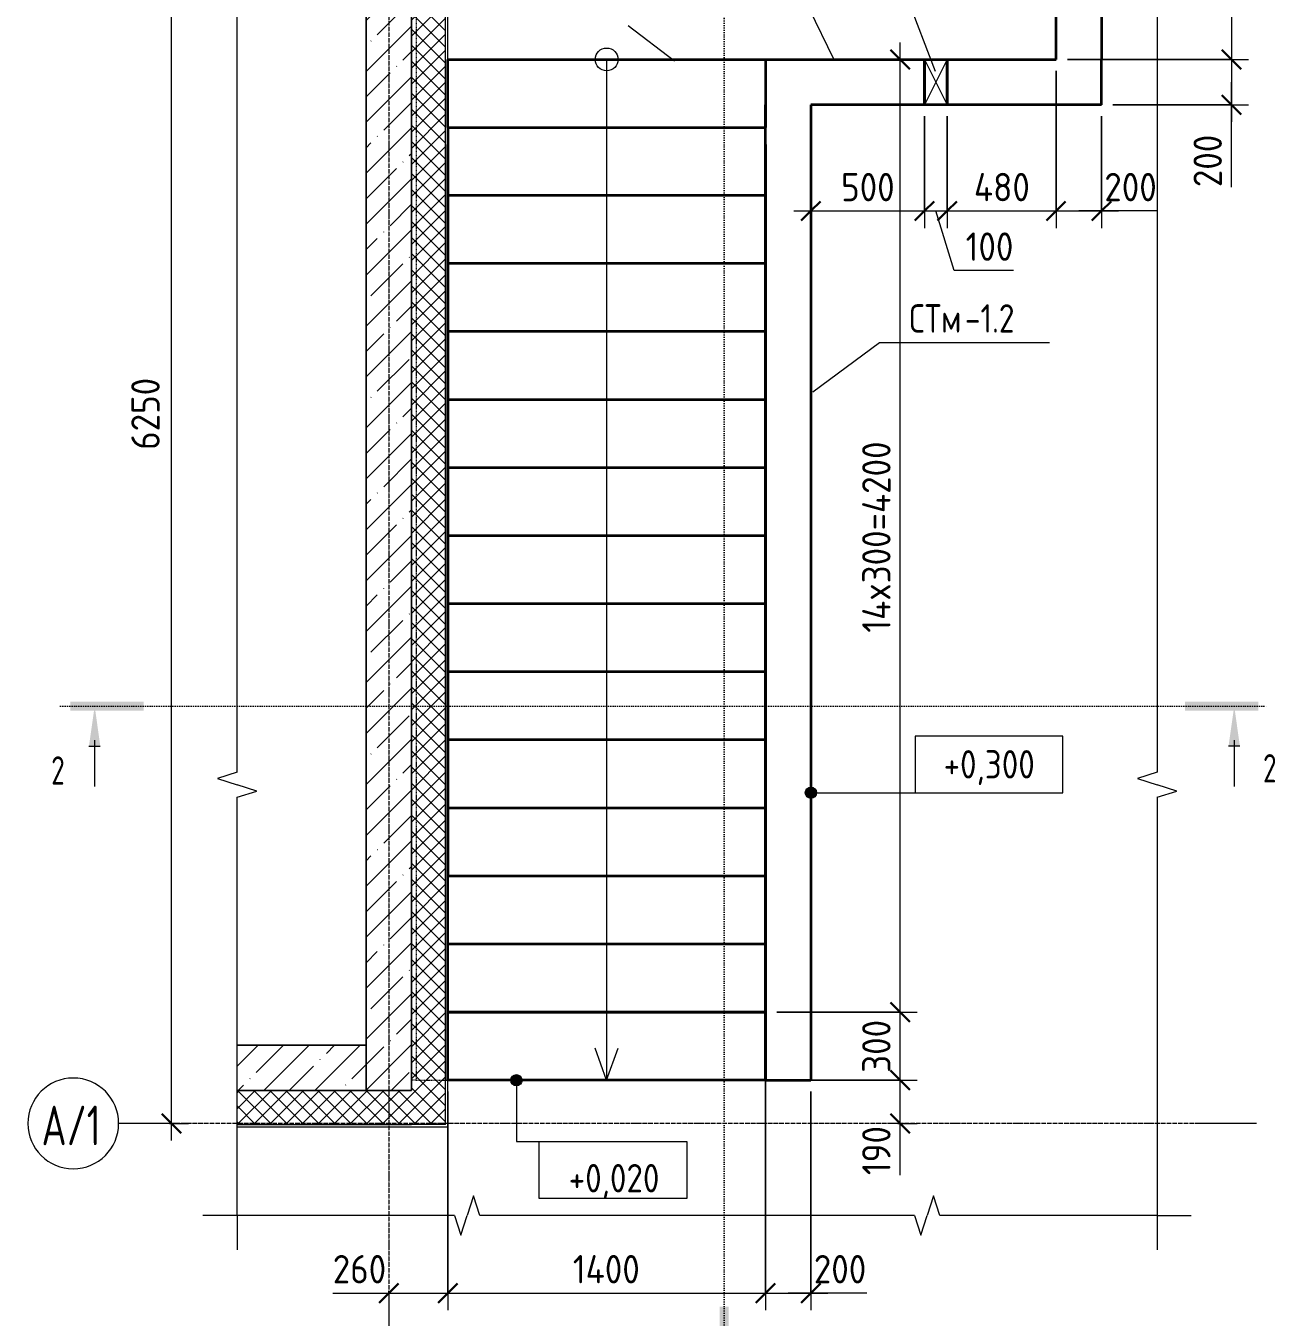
# Model space of a CAD drawing. Header units: millimetres. Extents: x 17301 to 64744, y -5326 to 7712.
# Drawn here: x 52567 to 58072, y -854 to 4838 of the extents above; entities that cross this region are included whole.
import ezdxf

# ---------------------------------------------------------------- set-up
doc = ezdxf.new("R2010")
doc.units = ezdxf.units.MM
for name, pattern in [('01 Штриховая _4 мм_', [6, 3.5, -2.5]), ('02 Штрихпунктирная _20 мм_', [25, 20, -2.5, 0, -2.5]), ('04 Пунктир 10мм', [10, 0, -10])]:
    doc.linetypes.add(name, pattern=pattern)
for name, color, linetype, lineweight in [('AA_Dim', 7, 'Continuous', 9), ('AA_Dim-50', 7, 'Continuous', 9), ('AA_Oformlenie', 7, 'Continuous', 9), ('AA_Razrez', 7, 'Continuous', 9), ('AA_Vinoska', 7, 'Continuous', 9), ('AA_Visotnaya otmetka', 7, 'Continuous', 9), ('AF_Element', 7, 'Continuous', 20), ('AF_Element_Опалубка', 253, 'Continuous', 20), ('AF_Okno', 7, 'Continuous', 20), ('AF_Perekritie', 7, 'Continuous', 60), ('AF_Perekritie_Опалубка', 253, 'Continuous', 20), ('AF_Perekritie_Опалубка_Существующая', 253, 'Continuous', 20), ('AF_Stena', 7, 'Continuous', 60), ('AF_Stena_Опалубка', 253, 'Continuous', 20), ('AF_Stena_Опалубка_Существующая', 253, 'Continuous', 20), ('KR_Fundament', 7, 'Continuous', 20), ('Оси', 7, 'Continuous', 9)]:
    doc.layers.add(name, color=color, linetype=linetype, lineweight=lineweight)
doc.styles.add('GOST Common', font='GOST_Common.ttf', dxfattribs={"width": 0.85, "height": 125})
doc.styles.add('ISOCPEUR', font='isocpeur.TTF', dxfattribs={"width": 0.7, "height": 175})
doc.styles.add('ISOCPEUR_1', font='isocpeur.TTF', dxfattribs={"width": 0.85, "height": 125})
doc.styles.add('ISOCPEUR_2', font='isocpeur.TTF', dxfattribs={"width": 0.9, "height": 125})
doc.styles.add('ISOCPEUR_3', font='isocpeur.TTF', dxfattribs={"width": 0.7, "height": 125})
doc.dimstyles.new('00_Точн_3_знака__прозр_', dxfattribs={"dimscale": 304.8, "dimtxt": 125.344371, "dimasz": 0.278871, "dimexe": 0.246063, "dimexo": 0.164042, "dimgap": 0.016404, "dimtad": 1, "dimdec": 3, "dimrnd": 0.001, "dimdsep": 46, "dimtxsty": 'ISOCPEUR_2', "dimblk1": 'OBLIQUE', "dimblk2": 'OBLIQUE', "dimsah": 1, "dimcen": 0.09, "dimdle": 0.246063, "dimazin": 0, "dimtfac": 1, "dimtdec": 4, "dimtix": 1, "dimtmove": 0, "dimatfit": 3, "dimfxl": 1, "dimtvp": 1, "dimtolj": 1, "dimtzin": 0, "dimlwd": 18, "dimlwe": 18, "dimarcsym": 2})
doc.dimstyles.new('00_Точн_3_знака__прозр__1', dxfattribs={"dimscale": 304.8, "dimtxt": 125.344371, "dimasz": 0.278871, "dimexe": 0.246063, "dimexo": 0.164042, "dimgap": 0.016404, "dimtad": 1, "dimdec": 3, "dimrnd": 0.001, "dimdsep": 46, "dimtxsty": 'ISOCPEUR_2', "dimblk1": 'OBLIQUE', "dimblk2": 'OBLIQUE', "dimsah": 1, "dimcen": 0.09, "dimdle": 0.246063, "dimazin": 0, "dimtfac": 1, "dimtdec": 4, "dimtix": 1, "dimtmove": 1, "dimatfit": 3, "dimfxl": 1, "dimtvp": 1, "dimtolj": 1, "dimtzin": 0, "dimlwd": 18, "dimlwe": 18, "dimarcsym": 2})
doc.dimstyles.new('01_Точн_3_знака__непрозр__1', dxfattribs={"dimscale": 304.8, "dimtxt": 125.344371, "dimasz": 0.278871, "dimexe": 0.246063, "dimexo": 0.164042, "dimgap": 0.049213, "dimtad": 1, "dimdec": 3, "dimrnd": 0.001, "dimdsep": 46, "dimtxsty": 'ISOCPEUR_2', "dimblk1": 'OBLIQUE', "dimblk2": 'OBLIQUE', "dimsah": 1, "dimcen": 0.09, "dimdle": 0.246063, "dimazin": 0, "dimtfac": 1, "dimtdec": 4, "dimtix": 1, "dimtmove": 0, "dimatfit": 3, "dimfxl": 1, "dimtvp": 1, "dimtfill": 1, "dimtolj": 1, "dimtzin": 0, "dimlwd": 18, "dimlwe": 18, "dimarcsym": 2})
pattern_1 = [(45, (34836.26, 0), (-112.2532, 112.2532), []), (45, (34948.52, 0), (-112.2532, 112.2532), [198.437, -39.687, 1.676, -38.011])]
pattern_2 = [(45, (34836.263, 0), (-35.35534, 35.35534), []), (135, (34836.263, 0), (-35.35534, -35.35534), [])]

# ---------------------------------------------------------------- blocks, each defined once
blk = doc.blocks.new('Лестница - Лестница-3665978-КР_СТм1_-3_300_-1этаж')
at = {"layer": 'AF_Perekritie', "lineweight": 35}
for p, q in [((19590.1, 4390), (19590.1, 4690)), ((19590.1, 4690), (20990.1, 4690)), ((20990.1, 4690), (20990.1, 4390)), ((19590.1, 4390), (19590.1, 1090)), ((19590.1, 4390), (20990.1, 4390)), ((20990.1, 1090), (20990.1, 4390)), ((20990.1, 4090), (19590.1, 4090)), ((20990.1, 3790), (19590.1, 3790)), ((20990.1, 3490), (19590.1, 3490)), ((20990.1, 3190), (19590.1, 3190)), ((20990.1, 2890), (19590.1, 2890)), ((20990.1, 2590), (19590.1, 2590)), ((20990.1, 2290), (19590.1, 2290)), ((20990.1, 1990), (19590.1, 1990)), ((20990.1, 1690), (19590.1, 1690)), ((20990.1, 1390), (19590.1, 1390)), ((19590.1, 790), (19590.1, 1090)), ((20990.1, 1090), (19590.1, 1090)), ((20990.1, 1090), (20990.1, 790)), ((19590.1, 490), (19590.1, 790)), ((20990.1, 790), (19590.1, 790)), ((20990.1, 790), (20990.1, 490)), ((19590.1, 190), (19590.1, 490)), ((20990.1, 490), (19590.1, 490)), ((20990.1, 490), (20990.1, 190)), ((20990.1, 190), (19590.1, 190))]:
    blk.add_line(p, q, dxfattribs=at)
blk = doc.blocks.new('Засыпка - Засыпка-3702812-КР_СТм1_-3_300_-1этаж')
at = {"layer": 'AF_Element', "lineweight": 35}
for p, q in [((19590.1, 490), (19590.1, 4314.4)), ((20990.1, 4314.4), (20990.1, 490)), ((20990.1, 490), (19590.1, 490))]:
    blk.add_line(p, q, dxfattribs=at)
blk = doc.blocks.new('231_Отверстие прямоугольное _Окно_Стена_ - Тип 1-3766578-КР_СТм1_-3_300_-1этаж')
at = {"layer": 'AA_Oformlenie', "lineweight": 35}
for p, q in [((75, -100), (75, 100)), ((75, 100), (175, 100)), ((175, 100), (175, -100)), ((175, -100), (75, -100))]:
    blk.add_line(p, q, dxfattribs=at)
at = {"layer": 'AA_Oformlenie'}
for p, q in [((75, 100), (75, -100)), ((175, 100), (75, 100)), ((175, 100), (75, -100)), ((75, 100), (175, -100)), ((175, 100), (175, -100)), ((75, -100), (175, -100))]:
    blk.add_line(p, q, dxfattribs=at)
blk = doc.blocks.new('011_Прямоугольник обрыва _ЭлУзла_ - 011_Прямоугольник обрыва _ЭлУзла_-3707362-КР_СТм1_-3_300_-1этаж')
at = {"layer": 'AA_Oformlenie'}
for p, q in [((0, -1842.8), (0, 0)), ((0, 0), (958.5, 0)), ((1069.8, 0), (2985.4, 0)), ((3096.7, 0), (4053.8, 0)), ((4053.8, 0), (4053.8, -1842.8)), ((0, -5641.2), (0, -1954.2)), ((4053.8, -1954.2), (4053.8, -5641.2)), ((0, -7596.6), (0, -5752.5)), ((4053.8, -5752.5), (4053.8, -7596.6)), ((958.5, -7596.6), (0, -7596.6)), ((2985.4, -7596.6), (1069.8, -7596.6)), ((4053.8, -7596.6), (3096.7, -7596.6))]:
    blk.add_line(p, q, dxfattribs=at)
blk = doc.blocks.new('012_Стрелка _ЭлУзла_Линия_ - 012_Стрелка _ЭлУзла_Линия_-3759642-КР_СТм1_-3_300_-1этаж')
at = {"layer": 'AA_Oformlenie'}
blk.add_line((0, 0), (4500, 0), dxfattribs=at)
blk = doc.blocks.new('Ось сетки - d_4мм-2765513-КР_СТм1_-3_300_-1этаж')
at = {"layer": 'Оси'}
for start, end in [(360, 180), (360, 180), (180, 360), (180, 360)]:
    blk.add_arc((0, 0), 4, start, end, dxfattribs=at)
blk = doc.blocks.new('Разрез - Номер узла_ сзади-394133-КР_СТм1_-3_300_-1этаж')
at = {"layer": 'AA_Razrez'}
for points in [[(7.33, 0.4), (7.33, -0.39), (0.87, -0.39), (0.87, 0.4)], [(3.5, -3.53), (2.5, -3.53), (3, 0)]]:
    blk.add_hatch(color=256, dxfattribs=at).paths.add_polyline_path(points)
for p, q in [((3, -3), (3, -7.1)), ((2.5, -3.53), (3.5, -3.53))]:
    blk.add_line(p, q, dxfattribs=at)
blk = doc.blocks.new('Разрез - Номер узла_ спереди-394134-КР_СТм1_-3_300_-1этаж')
at = {"layer": 'AA_Razrez'}
for points in [[(7.33, 0.4), (7.33, -0.39), (0.87, -0.39), (0.87, 0.4)], [(3.5, -3.53), (2.5, -3.53), (3, 0)]]:
    blk.add_hatch(color=256, dxfattribs=at).paths.add_polyline_path(points)
for p, q in [((3, -3), (3, -7.1)), ((2.5, -3.53), (3.5, -3.53))]:
    blk.add_line(p, q, dxfattribs=at)
blk = doc.blocks.new('DIMBLOCK51-КР_СТм1_-3_300_-1этаж')
at = {"layer": 'AA_Dim-50', "lineweight": 18}
for p, q in [((53209.5, -75), (53209.5, 6325)), ((53199.4, 6250), (53284.5, 6250)), ((53209.5, 6250), (53199.4, 6250)), ((53199.4, 0), (53284.5, 0)), ((53209.5, 0), (53199.4, 0))]:
    blk.add_line(p, q, dxfattribs=at)
at = {"layer": 'AA_Dim-50', "lineweight": 30}
for p, q in [((53209.5, 6250), (53167, 6292.5)), ((53209.5, 6250), (53252, 6207.5)), ((53209.5, 0), (53167, 42.5)), ((53209.5, 0), (53252, -42.5))]:
    blk.add_line(p, q, dxfattribs=at)
at = {"layer": 'AA_Dim-50', "color": 0, "lineweight": 18, "insert": (53031.7, 2968.9), "char_height": 125, "width": 374.614, "attachment_point": 1, "rotation": 90, "line_spacing_factor": 1.135194, "style": 'ISOCPEUR_2', "bg_fill": 3, "box_fill_scale": 1.25, "bg_fill_color": 256, "bg_fill_true_color": 13158600, "bg_fill_transparency": 0}
blk.add_mtext('6250', dxfattribs=at)
blk = doc.blocks.new('_Oblique')
at = {"color": 0, "linetype": 'ByBlock', "lineweight": -2}
blk.add_line((-0.5, -0.5), (0.5, 0.5), dxfattribs=at)
blk = doc.blocks.new('DIMBLOCK52-КР_СТм1_-3_300_-1этаж')
at = {"layer": 'AA_Dim-50', "lineweight": 18}
for p, q in [((54426.3, 140), (54426.3, -823)), ((54426.3, -748), (54426.3, 140)), ((54166.3, -737.9), (54166.3, -823)), ((54166.3, -748), (54166.3, -737.9)), ((53919.3, -748), (54203.5, -748)), ((54091.3, -748), (54426.3, -748)), ((54203.5, -748), (54296.3, -748))]:
    blk.add_line(p, q, dxfattribs=at)
at = {"layer": 'AA_Dim-50', "lineweight": 30}
for p, q in [((54166.3, -748), (54208.8, -705.5)), ((54426.3, -748), (54468.8, -705.5)), ((54166.3, -748), (54123.8, -790.5)), ((54426.3, -748), (54383.8, -790.5))]:
    blk.add_line(p, q, dxfattribs=at)
at = {"layer": 'AA_Dim-50', "color": 0, "lineweight": 18, "insert": (53919.3, -580.2), "char_height": 125, "width": 280.961, "attachment_point": 1, "line_spacing_factor": 1.135194, "style": 'ISOCPEUR_2'}
blk.add_mtext('260', dxfattribs=at)
blk = doc.blocks.new('DIMBLOCK53-КР_СТм1_-3_300_-1этаж')
at = {"layer": 'AA_Dim-50', "lineweight": 18}
for p, q in [((55826.3, 440), (55826.3, -823)), ((55826.3, -748), (55826.3, 440)), ((54426.3, 140), (54426.3, -823)), ((54426.3, -748), (54426.3, 140)), ((54426.3, -748), (55826.3, -748))]:
    blk.add_line(p, q, dxfattribs=at)
at = {"layer": 'AA_Dim-50', "lineweight": 30}
for p, q in [((54426.3, -748), (54468.8, -705.5)), ((55826.3, -748), (55868.8, -705.5)), ((54426.3, -748), (54383.8, -790.5)), ((55826.3, -748), (55783.8, -790.5))]:
    blk.add_line(p, q, dxfattribs=at)
at = {"layer": 'AA_Dim-50', "color": 0, "lineweight": 18, "insert": (54977.3, -580.2), "char_height": 125, "width": 357.586, "attachment_point": 1, "line_spacing_factor": 1.135194, "style": 'ISOCPEUR_2'}
blk.add_mtext('1400', dxfattribs=at)
blk = doc.blocks.new('DIMBLOCK54-КР_СТм1_-3_300_-1этаж')
at = {"layer": 'AA_Dim-50', "lineweight": 18}
for p, q in [((55826.3, 440), (55826.3, -823)), ((55826.3, -748), (55826.3, 440)), ((56026.3, 140), (56026.3, -823)), ((56026.3, -748), (56026.3, 140)), ((55826.3, -748), (56101.3, -748)), ((55989.2, -748), (55926.3, -748)), ((56273.3, -748), (55989.2, -748))]:
    blk.add_line(p, q, dxfattribs=at)
at = {"layer": 'AA_Dim-50', "lineweight": 30}
for p, q in [((55826.3, -748), (55868.8, -705.5)), ((56026.3, -748), (56068.8, -705.5)), ((55826.3, -748), (55783.8, -790.5)), ((56026.3, -748), (55983.8, -790.5))]:
    blk.add_line(p, q, dxfattribs=at)
at = {"layer": 'AA_Dim-50', "color": 0, "lineweight": 18, "insert": (56039.2, -580.2), "char_height": 125, "width": 280.961, "attachment_point": 1, "line_spacing_factor": 1.135194, "style": 'ISOCPEUR_2'}
blk.add_mtext('200', dxfattribs=at)
blk = doc.blocks.new('DIMBLOCK55-КР_СТм1_-3_300_-1этаж')
at = {"layer": 'AA_Dim-50', "lineweight": 30}
for p, q in [((56420.1, 190), (56377.6, 232.5)), ((56420.1, 190), (56462.6, 147.5)), ((56420.1, 0), (56377.6, 42.5)), ((56420.1, 0), (56462.6, -42.5))]:
    blk.add_line(p, q, dxfattribs=at)
at = {"layer": 'AA_Dim-50', "lineweight": 18}
for p, q in [((55876.3, 190), (56495.1, 190)), ((56420.1, 190), (55876.3, 190)), ((56420.1, -75), (56420.1, 190)), ((56420.1, 32.5), (56420.1, 95)), ((56420.1, -228), (56420.1, 32.5)), ((56410, 0), (56495.1, 0)), ((56420.1, 0), (56410, 0))]:
    blk.add_line(p, q, dxfattribs=at)
at = {"layer": 'AA_Dim-50', "color": 0, "lineweight": 18, "insert": (56252.2, -228), "char_height": 125, "width": 252.581, "attachment_point": 1, "rotation": 90, "line_spacing_factor": 1.135194, "style": 'ISOCPEUR_2'}
blk.add_mtext('190', dxfattribs=at)
blk = doc.blocks.new('DIMBLOCK56-КР_СТм1_-3_300_-1этаж')
at = {"layer": 'AA_Dim-50', "lineweight": 30}
for p, q in [((56420.1, 490), (56377.6, 532.5)), ((56420.1, 490), (56462.6, 447.5)), ((56420.1, 190), (56377.6, 232.5)), ((56420.1, 190), (56462.6, 147.5))]:
    blk.add_line(p, q, dxfattribs=at)
at = {"layer": 'AA_Dim-50', "lineweight": 18}
for p, q in [((55876.3, 490), (56495.1, 490)), ((56420.1, 490), (55876.3, 490)), ((56420.1, 190), (56420.1, 490)), ((55876.3, 190), (56495.1, 190)), ((56420.1, 190), (55876.3, 190))]:
    blk.add_line(p, q, dxfattribs=at)
at = {"layer": 'AA_Dim-50', "color": 0, "lineweight": 18, "insert": (56252.2, 222.9), "char_height": 125, "width": 280.961, "attachment_point": 1, "rotation": 90, "line_spacing_factor": 1.135194, "style": 'ISOCPEUR_2'}
blk.add_mtext('300', dxfattribs=at)
blk = doc.blocks.new('DIMBLOCK57-КР_СТм1_-3_300_-1этаж')
at = {"layer": 'AA_Dim-50', "lineweight": 30}
for p, q in [((56420.1, 4690), (56377.6, 4732.5)), ((56420.1, 4690), (56462.6, 4647.5)), ((56420.1, 490), (56377.6, 532.5)), ((56420.1, 490), (56462.6, 447.5))]:
    blk.add_line(p, q, dxfattribs=at)
at = {"layer": 'AA_Dim-50', "lineweight": 18}
for p, q in [((56420.1, 490), (56420.1, 4765)), ((56410, 4690), (56495.1, 4690)), ((56420.1, 4690), (56410, 4690)), ((55876.3, 490), (56495.1, 490)), ((56420.1, 490), (55876.3, 490))]:
    blk.add_line(p, q, dxfattribs=at)
at = {"layer": 'AA_Dim-50', "color": 0, "lineweight": 18, "insert": (56252.2, 2163.1), "char_height": 125, "width": 1024.513, "attachment_point": 1, "rotation": 90, "line_spacing_factor": 1.135194, "style": 'ISOCPEUR_2'}
blk.add_mtext('14x300=4200', dxfattribs=at)
blk = doc.blocks.new('DIMBLOCK59-КР_СТм1_-3_300_-1этаж')
at = {"layer": 'AA_Dim-50', "lineweight": 30}
for p, q in [((57880, 6070), (57837.5, 6112.5)), ((57880, 6070), (57922.5, 6027.5)), ((57880, 4690), (57837.5, 4732.5)), ((57880, 4690), (57922.5, 4647.5))]:
    blk.add_line(p, q, dxfattribs=at)
at = {"layer": 'AA_Dim-50', "lineweight": 18}
for p, q in [((57356.3, 6070), (57955, 6070)), ((57880, 6070), (57356.3, 6070)), ((57880, 6070), (57880, 4690)), ((57156.3, 4690), (57955, 4690)), ((57880, 4690), (57156.3, 4690))]:
    blk.add_line(p, q, dxfattribs=at)
at = {"layer": 'AA_Dim-50', "color": 0, "lineweight": 18, "insert": (57712.2, 5235.7), "char_height": 125, "width": 346.234, "attachment_point": 1, "rotation": 90, "line_spacing_factor": 1.135194, "style": 'ISOCPEUR_2'}
blk.add_mtext('1380', dxfattribs=at)
blk = doc.blocks.new('DIMBLOCK60-КР_СТм1_-3_300_-1этаж')
at = {"layer": 'AA_Dim-50', "lineweight": 30}
for p, q in [((57880, 4690), (57837.5, 4732.5)), ((57880, 4690), (57922.5, 4647.5)), ((57880, 4490), (57837.5, 4532.5)), ((57880, 4490), (57922.5, 4447.5))]:
    blk.add_line(p, q, dxfattribs=at)
at = {"layer": 'AA_Dim-50', "lineweight": 18}
for p, q in [((57156.3, 4690), (57955, 4690)), ((57880, 4690), (57156.3, 4690)), ((57880, 4690), (57880, 4415)), ((57880, 4411.1), (57880, 4590)), ((57356.3, 4490), (57955, 4490)), ((57880, 4490), (57356.3, 4490)), ((57880, 4127), (57880, 4411.1))]:
    blk.add_line(p, q, dxfattribs=at)
at = {"layer": 'AA_Dim-50', "color": 0, "lineweight": 18, "insert": (57712.2, 4127), "char_height": 125, "width": 280.961, "attachment_point": 1, "rotation": 90, "line_spacing_factor": 1.135194, "style": 'ISOCPEUR_2'}
blk.add_mtext('200', dxfattribs=at)
blk = doc.blocks.new('DIMBLOCK61-КР_СТм1_-3_300_-1этаж')
at = {"layer": 'AA_Dim-50', "lineweight": 18}
for p, q in [((56526.3, 4440), (56526.3, 3946.8)), ((56526.3, 4021.8), (56526.3, 4440)), ((55951.3, 4021.8), (56526.3, 4021.8)), ((56026.3, 4031.9), (56026.3, 3946.8)), ((56026.3, 4021.8), (56026.3, 4031.9))]:
    blk.add_line(p, q, dxfattribs=at)
at = {"layer": 'AA_Dim-50', "lineweight": 30}
for p, q in [((56026.3, 4021.8), (56068.8, 4064.3)), ((56526.3, 4021.8), (56568.8, 4064.3)), ((56026.3, 4021.8), (55983.8, 3979.3)), ((56526.3, 4021.8), (56483.8, 3979.3))]:
    blk.add_line(p, q, dxfattribs=at)
at = {"layer": 'AA_Dim-50', "color": 0, "lineweight": 18, "insert": (56159.3, 4189.6), "char_height": 125, "width": 280.961, "attachment_point": 1, "line_spacing_factor": 1.135194, "style": 'ISOCPEUR_2'}
blk.add_mtext('500', dxfattribs=at)
blk = doc.blocks.new('DIMBLOCK62-КР_СТм1_-3_300_-1этаж')
at = {"layer": 'AA_Dim-50', "lineweight": 18}
for p, q in [((56526.3, 4440), (56526.3, 3946.8)), ((56526.3, 4021.8), (56526.3, 4440)), ((56626.3, 4440), (56626.3, 3946.8)), ((56626.3, 4021.8), (56626.3, 4440)), ((56526.3, 4021.8), (56626.3, 4021.8)), ((56658.2, 3759.3), (56576.3, 4021.8)), ((56918.6, 3759.3), (56658.2, 3759.3))]:
    blk.add_line(p, q, dxfattribs=at)
at = {"layer": 'AA_Dim-50', "lineweight": 30}
for p, q in [((56526.3, 4021.8), (56568.8, 4064.3)), ((56626.3, 4021.8), (56668.8, 4064.3)), ((56526.3, 4021.8), (56483.8, 3979.3)), ((56626.3, 4021.8), (56583.8, 3979.3))]:
    blk.add_line(p, q, dxfattribs=at)
at = {"layer": 'AA_Dim-50', "color": 0, "lineweight": 18, "insert": (56708.2, 3927.2), "char_height": 125, "width": 252.581, "attachment_point": 1, "line_spacing_factor": 1.135194, "style": 'ISOCPEUR_2'}
blk.add_mtext('100', dxfattribs=at)
blk = doc.blocks.new('DIMBLOCK63-КР_СТм1_-3_300_-1этаж')
at = {"layer": 'AA_Dim-50', "lineweight": 18}
for p, q in [((57106.3, 4640), (57106.3, 3946.8)), ((57106.3, 4021.8), (57106.3, 4640)), ((56626.3, 4440), (56626.3, 3946.8)), ((56626.3, 4021.8), (56626.3, 4440)), ((56626.3, 4021.8), (57106.3, 4021.8))]:
    blk.add_line(p, q, dxfattribs=at)
at = {"layer": 'AA_Dim-50', "lineweight": 30}
for p, q in [((56626.3, 4021.8), (56668.8, 4064.3)), ((57106.3, 4021.8), (57148.8, 4064.3)), ((56626.3, 4021.8), (56583.8, 3979.3)), ((57106.3, 4021.8), (57063.8, 3979.3))]:
    blk.add_line(p, q, dxfattribs=at)
at = {"layer": 'AA_Dim-50', "color": 0, "lineweight": 18, "insert": (56744.5, 4189.6), "char_height": 125, "width": 292.313, "attachment_point": 1, "line_spacing_factor": 1.135194, "style": 'ISOCPEUR_2'}
blk.add_mtext('480', dxfattribs=at)
blk = doc.blocks.new('DIMBLOCK64-КР_СТм1_-3_300_-1этаж')
at = {"layer": 'AA_Dim-50', "lineweight": 18}
for p, q in [((57106.3, 4640), (57106.3, 3946.8)), ((57106.3, 4021.8), (57106.3, 4640)), ((57306.3, 4440), (57306.3, 3946.8)), ((57306.3, 4021.8), (57306.3, 4440)), ((57106.3, 4021.8), (57381.3, 4021.8)), ((57269.2, 4021.8), (57206.3, 4021.8)), ((57553.3, 4021.8), (57269.2, 4021.8))]:
    blk.add_line(p, q, dxfattribs=at)
at = {"layer": 'AA_Dim-50', "lineweight": 30}
for p, q in [((57106.3, 4021.8), (57148.8, 4064.3)), ((57306.3, 4021.8), (57348.8, 4064.3)), ((57106.3, 4021.8), (57063.8, 3979.3)), ((57306.3, 4021.8), (57263.8, 3979.3))]:
    blk.add_line(p, q, dxfattribs=at)
at = {"layer": 'AA_Dim-50', "color": 0, "lineweight": 18, "insert": (57319.2, 4189.6), "char_height": 125, "width": 280.961, "attachment_point": 1, "line_spacing_factor": 1.135194, "style": 'ISOCPEUR_2'}
blk.add_mtext('200', dxfattribs=at)
blk = doc.blocks.new('010_Текст с выноской - Текст 2 строки-3754870-КР_СТм1_-3_300_-1этаж')
at = {"layer": 'AA_Vinoska'}
blk.add_line((-7.5, 0), (7.5, 0), dxfattribs=at)
blk = doc.blocks.new('Высотные отметки - Рамка вверх-400294-КР_СТм1_-3_300_-1этаж')
at = {"layer": 'AA_Vinoska'}
for p, q in [((-13, 0), (-13, 5)), ((-13, 5), (0, 5)), ((0, 5), (0, 0)), ((0, 0), (-13, 0))]:
    blk.add_line(p, q, dxfattribs=at)

msp = doc.modelspace()

# ---------------------------------------------------------------- hatches: boundary and pattern name
at = {"layer": 'AA_Visotnaya otmetka'}
h = msp.add_hatch(color=256, dxfattribs=at)
edge = h.paths.add_edge_path()
edge.add_arc((56026.3248, 1457.4938), 25, 0, 360)
h = msp.add_hatch(color=256, dxfattribs=at)
edge = h.paths.add_edge_path()
edge.add_arc((54728.4383, 190), 25, 0, 360)
at = {"layer": 'AF_Stena', "lineweight": 9}
h = msp.add_hatch(dxfattribs=at)
h.set_pattern_fill('FP_1', color=256, style=0, pattern_type=2)
h.set_pattern_definition(pattern_1)
h.paths.add_polyline_path([(54066.3248, 145), (54266.3248, 145), (54266.3248, 6450), (54066.3248, 6450), (54066.3248, 345)])
h = msp.add_hatch(dxfattribs=at)
h.set_pattern_fill('FP_14', color=256, style=0, pattern_type=2)
h.set_pattern_definition(pattern_2)
h.paths.add_polyline_path([(54416.3248, -5), (54416.3248, 6100), (54266.3248, 6100), (54266.3248, -5)])
h = msp.add_hatch(dxfattribs=at)
h.set_pattern_fill('FP_1', color=256, style=0, pattern_type=2)
h.set_pattern_definition(pattern_1)
h.paths.add_polyline_path([(54066.3248, 145), (54066.3248, 345), (53497.5726, 345), (53497.5726, 145)])
h = msp.add_hatch(dxfattribs=at)
h.set_pattern_fill('FP_14', color=256, style=0, pattern_type=2)
h.set_pattern_definition(pattern_2)
h.paths.add_polyline_path([(53497.5726, -5), (54266.3248, -5), (54266.3248, 145), (53497.5726, 145), (53497.5726, 66.7582)])

# ---------------------------------------------------------------- linework, layer by layer
at = {"layer": 'AA_Razrez', "linetype": '04 Пунктир 10мм'}
for p, q in [((55644.4795, 7647.1457), (55644.4795, -1173.6906)), ((52720.2527, 1839.3839), (58041.5886, 1839.3839))]:
    msp.add_line(p, q, dxfattribs=at)
at = {"layer": 'AA_Vinoska'}
for p, q in [((56575.5839, 4636.5032), (56298.7702, 5359.0523)), ((56126.7614, 4691.1972), (56019.4795, 4911.8534)), ((55424.7857, 4682.9154), (55220.3535, 4837.9851)), ((56035.3039, 3225.1295), (56327.8488, 3441.6715)), ((53497.5726, 1548.8439), (53410.9225, 1520.6896)), ((57551.3864, 1548.8439), (57464.7363, 1520.6896)), ((53410.9225, 1520.6896), (53497.5726, 1492.5353)), ((53584.1752, 1465.0353), (53497.5726, 1492.5353)), ((57464.7363, 1520.6896), (57551.3864, 1492.5353)), ((57637.989, 1465.0353), (57551.3864, 1492.5353)), ((53497.5726, 1437.5353), (53584.1752, 1465.0353)), ((57551.3864, 1437.5353), (57637.989, 1465.0353)), ((55126.3248, 190), (55075.0218, 330.9539)), ((55126.3248, 190), (55177.6279, 330.9539)), ((54539.1804, -319.9695), (54511.0261, -406.6196)), ((54567.3348, -406.6196), (54539.1804, -319.9695)), ((56566.0873, -319.9695), (56537.933, -406.6196)), ((56594.2417, -406.6196), (56566.0873, -319.9695)), ((53497.5726, -406.6196), (53347.5726, -406.6196)), ((53497.5726, -406.6196), (53497.5726, -556.6196)), ((54456.0261, -406.6196), (54483.5261, -493.2222)), ((54483.5261, -493.2222), (54511.0261, -406.6196)), ((56482.933, -406.6196), (56510.433, -493.2222)), ((56510.433, -493.2222), (56537.933, -406.6196)), ((57551.3864, -406.6196), (57701.3864, -406.6196)), ((57551.3864, -406.6196), (57551.3864, -556.6196))]:
    msp.add_line(p, q, dxfattribs=at)
msp.add_circle((55126.3248, 4690), 50, dxfattribs=at)
at = {"layer": 'AA_Visotnaya otmetka'}
for p, q in [((56026.3248, 1457.4938), (56260.3942, 1457.4938)), ((56260.3942, 1457.4938), (56486.0246, 1457.4938)), ((54728.4383, 190), (54728.4383, -80.4156)), ((54728.4383, -80.4156), (54829.1623, -80.4156))]:
    msp.add_line(p, q, dxfattribs=at)
for centre in [(56026.3248, 1457.4938), (54728.4383, 190)]:
    msp.add_circle(centre, 25, dxfattribs=at)
at = {"layer": 'AF_Perekritie_Опалубка_Существующая'}
for p, q in [((54066.3248, 345), (54066.3248, 6450)), ((54266.3248, 145), (54266.3248, 6250)), ((53497.5726, 345), (54066.3248, 345)), ((53497.5726, 145), (54266.3248, 145))]:
    msp.add_line(p, q, dxfattribs=at)
at = {"layer": 'AF_Stena', "linetype": '01 Штриховая _4 мм_', "lineweight": 20}
for p, q in [((54286.3248, 6230), (54286.3248, 190)), ((54286.3248, 190), (54266.3248, 190))]:
    msp.add_line(p, q, dxfattribs=at)
at = {"layer": 'AF_Stena_Опалубка'}
msp.add_line((54266.3248, 190), (54266.3248, 6250), dxfattribs=at)
at = {"layer": 'AF_Stena_Опалубка', "lineweight": 35}
for p, q in [((57106.3248, 4690), (57106.3248, 6070)), ((57306.3248, 6070), (57306.3248, 4690)), ((55826.3248, 4690), (57106.3248, 4690)), ((55826.3248, 4690), (55826.3248, 4490)), ((56526.3248, 4690), (56526.3248, 4490)), ((56626.3248, 4490), (56626.3248, 4690)), ((57306.3248, 4490), (57306.3248, 4690)), ((55826.3248, 190), (55826.3248, 4490)), ((56026.3248, 4490), (56026.3248, 190)), ((57306.3248, 4490), (56026.3248, 4490)), ((54426.3248, 490), (55826.3248, 490)), ((54426.3248, 190), (54426.3248, 490)), ((55826.3248, 190), (55826.3248, 490)), ((55826.3248, 190), (54426.3248, 190)), ((55826.3248, 190), (56026.3248, 190))]:
    msp.add_line(p, q, dxfattribs=at)
at = {"layer": 'AF_Stena_Опалубка_Существующая'}
for p, q in [((54066.3248, 6250), (54066.3248, 145)), ((54066.3248, 6250), (54066.3248, 345)), ((54266.3248, 145), (54266.3248, 6250)), ((54416.3248, -5), (54416.3248, 6090)), ((54426.3248, -15), (54426.3248, 6090)), ((54266.3248, 145), (54266.3248, 5954.2355)), ((54266.3248, 5954.2355), (54266.3248, 145)), ((53497.5726, 345), (54066.3248, 345)), ((54066.3248, 345), (53497.5726, 345)), ((54066.3248, 145), (54066.3248, 345)), ((54066.3248, 145), (53497.5726, 145)), ((54066.3248, 145), (53497.5726, 145)), ((53497.5726, 145), (54066.3248, 145)), ((54266.3248, 145), (54066.3248, 145)), ((54066.3248, 145), (54266.3248, 145)), ((53497.5726, -5), (54266.3248, -5)), ((53497.5726, -15), (54266.3248, -15)), ((54416.3248, -5), (54266.3248, -5)), ((54266.3248, -15), (54416.3248, -15)), ((54416.3248, -15), (54426.3248, -15))]:
    msp.add_line(p, q, dxfattribs=at)
at = {"layer": 'KR_Fundament', "linetype": '01 Штриховая _4 мм_'}
for p, q in [((54286.3248, 6230), (54286.3248, 190)), ((54286.3248, 190), (54426.2752, 190))]:
    msp.add_line(p, q, dxfattribs=at)
at = {"layer": 'KR_Fundament'}
for p, q in [((57306.3248, 4490), (57306.3248, 6090)), ((56026.3248, 190), (56026.3248, 4490)), ((56026.3248, 4490), (57306.3248, 4490)), ((54426.3248, 190), (56026.3248, 190))]:
    msp.add_line(p, q, dxfattribs=at)
at = {"layer": 'Оси', "linetype": '02 Штрихпунктирная _20 мм_'}
for p, q in [((54166.3248, 7369.3517), (54166.3248, -756.6196)), ((57739.4465, 0), (53225.9507, 0))]:
    msp.add_line(p, q, dxfattribs=at)
at = {"layer": 'Оси'}
for p, q in [((53225.9507, 0), (52975.9507, 0)), ((57989.4465, 0), (57739.4465, 0)), ((54166.3248, -756.6196), (54166.3248, -1006.6196))]:
    msp.add_line(p, q, dxfattribs=at)

# ---------------------------------------------------------------- block references
at = {"layer": 'AA_Oformlenie'}
msp.add_blockref('011_Прямоугольник обрыва _ЭлУзла_ - 011_Прямоугольник обрыва _ЭлУзла_-3707362-КР_СТм1_-3_300_-1этаж', (53497.5726, 7190), dxfattribs=at)
at = {"layer": 'AA_Oformlenie', "rotation": 269.9999999999999}
msp.add_blockref('012_Стрелка _ЭлУзла_Линия_ - 012_Стрелка _ЭлУзла_Линия_-3759642-КР_СТм1_-3_300_-1этаж', (55126.3248, 4690), dxfattribs=at)
at = {"layer": 'AA_Razrez', "xscale": 49.99999999999998, "yscale": 49.99999999999998, "zscale": 49.99999999999998}
msp.add_blockref('Разрез - Номер узла_ спереди-394134-КР_СТм1_-3_300_-1этаж', (52720.2527, 1839.3839), dxfattribs=at)
at = {"layer": 'AA_Razrez', "extrusion": (0, 0, -1), "xscale": 49.99999999999998, "yscale": 49.99999999999998, "zscale": 49.99999999999998}
msp.add_blockref('Разрез - Номер узла_ сзади-394133-КР_СТм1_-3_300_-1этаж', (-58041.5886, 1839.3839), dxfattribs=at)
at = {"layer": 'AA_Razrez', "extrusion": (0, 0, -1), "xscale": 49.99999999999998, "yscale": 49.99999999999998, "zscale": 49.99999999999998, "rotation": 90.00000000000053}
msp.add_blockref('Разрез - Номер узла_ сзади-394133-КР_СТм1_-3_300_-1этаж', (-55644.4795, -1173.6906), dxfattribs=at)
at = {"layer": 'AA_Vinoska', "xscale": 50, "yscale": 50, "zscale": 50}
msp.add_blockref('010_Текст с выноской - Текст 2 строки-3754870-КР_СТм1_-3_300_-1этаж', (56702.8488, 3441.6715), dxfattribs=at)
at = {"layer": 'AA_Visotnaya otmetka', "extrusion": (0, 0, -1), "xscale": 49.99999999999998, "yscale": 49.99999999999998, "zscale": 49.99999999999998}
msp.add_blockref('Высотные отметки - Рамка вверх-400294-КР_СТм1_-3_300_-1этаж', (-56486.0246, 1457.4938), dxfattribs=at)
at = {"layer": 'AA_Visotnaya otmetka', "xscale": 49.99999999999998, "yscale": 49.99999999999998, "zscale": 49.99999999999998, "rotation": 180}
msp.add_blockref('Высотные отметки - Рамка вверх-400294-КР_СТм1_-3_300_-1этаж', (54829.1623, -80.4156), dxfattribs=at)
at = {"layer": 'AF_Element_Опалубка', "lineweight": 35}
msp.add_blockref('Засыпка - Засыпка-3702812-КР_СТм1_-3_300_-1этаж', (34836.2632, 0), dxfattribs=at)
at = {"layer": 'AF_Okno'}
msp.add_blockref('231_Отверстие прямоугольное _Окно_Стена_ - Тип 1-3766578-КР_СТм1_-3_300_-1этаж', (56451.3248, 4590), dxfattribs=at)
at = {"layer": 'AF_Perekritie_Опалубка', "lineweight": 35}
msp.add_blockref('Лестница - Лестница-3665978-КР_СТм1_-3_300_-1этаж', (34836.2632, 0), dxfattribs=at)
at = {"layer": 'Оси', "xscale": 49.99999999999998, "yscale": 49.99999999999998, "zscale": 49.99999999999998, "rotation": 89.9999999999998}
msp.add_blockref('Ось сетки - d_4мм-2765513-КР_СТм1_-3_300_-1этаж', (52775.9507, 0), dxfattribs=at)

# ---------------------------------------------------------------- texts
at = {"layer": 'AA_Razrez', "char_height": 125, "width": 75.759469, "attachment_point": 1, "style": 'ISOCPEUR_3'}
for insert in [(52678.6315, 1618.1997), (58018.4598, 1627.7868)]:
    msp.add_mtext('\\fISOCPEUR|b0|i0|c204|p34|;\\W.7;2', dxfattribs=dict(at, insert=insert))
at = {"layer": 'AA_Vinoska', "char_height": 125, "attachment_point": 1, "style": 'GOST Common'}
for s, insert, width in [('СТм', (56460.1879, 3610.7867), 296.423953), ('-1.2', (56704.7622, 3610.7867), 286.202437)]:
    msp.add_mtext(s, dxfattribs=dict(at, insert=insert, width=width))
at = {"layer": 'AA_Visotnaya otmetka', "char_height": 125, "width": 479.798668, "attachment_point": 1, "line_spacing_factor": 1.135194, "style": 'ISOCPEUR_1'}
for s, insert in [('+0,300', (56611.1085, 1645.3336)), ('+0,020', (54959.2462, -179.0746))]:
    msp.add_mtext(s, dxfattribs=dict(at, insert=insert))
at = {"layer": 'Оси', "char_height": 175, "attachment_point": 1, "style": 'ISOCPEUR'}
for s, insert, width in [('\\fISOCPEUR|b0|i0|c204|p34|;\\W.7;А', (52636.2371, 78.5763), 134.6835), ('/1', (52747.3621, 78.5763), 179.578)]:
    msp.add_mtext(s, dxfattribs=dict(at, insert=insert, width=width))

# ---------------------------------------------------------------- dimensions: what is measured, and where the dimension line sits
at = {"layer": 'AA_Dim', "lineweight": 18}
for base, p1, p2, override, picture, middle in [((57880.0224, 4690), (57306.3248, 6070), (57106.3248, 4690), {"dimpost": '<>', "dimfxl": 1394.417441}, 'DIMBLOCK59-КР_СТм1_-3_300_-1этаж', (57812.5224, 5380)), ((56420.0847, 4690), (55826.3248, 490), (56359.9806, 4690), {"dimpost": '14x300=<>', "dimfxl": 4233.767646}, 'DIMBLOCK57-КР_СТм1_-3_300_-1этаж', (56352.5847, 2590)), ((56420.0847, 490), (55826.3248, 190), (55826.3248, 490), {"dimpost": '<>', "dimfxl": 300}, 'DIMBLOCK56-КР_СТм1_-3_300_-1этаж', (56352.5847, 340))]:
    dim = msp.add_linear_dim(base=base, p1=p1, p2=p2, angle=90, dimstyle='00_Точн_3_знака__прозр_', override=override, dxfattribs=at)
    dim.commit()
    dim.dimension.update_dxf_attribs({"geometry": picture, "text_midpoint": middle})
for base, p1, p2, override, picture, middle in [((57880.0224, 4490), (57106.3248, 4690), (57306.3248, 4490), {"dimpost": '<>', "dimfxl": 282.842712}, 'DIMBLOCK60-КР_СТм1_-3_300_-1этаж', (57795.5159, 4267.4533)), ((56420.0847, 190), (56359.9806, 0), (55826.3248, 190), {"dimpost": '<>', "dimfxl": 566.470193}, 'DIMBLOCK55-КР_СТм1_-3_300_-1этаж', (56335.5782, -101.6821))]:
    dim = msp.add_linear_dim(base=base, p1=p1, p2=p2, angle=90, dimstyle='00_Точн_3_знака__прозр__1', override=override, dxfattribs=at)
    dim.commit()
    dim.dimension.update_dxf_attribs({"geometry": picture, "text_midpoint": middle, "dimtype": 160, "text_rotation": 90})
for base, p1, p2, override, picture, middle in [((57106.3248, 4021.7793), (56626.3248, 4490), (57106.3248, 4690), {"dimpost": '<>', "dimfxl": 520}, 'DIMBLOCK63-КР_СТм1_-3_300_-1этаж', (56866.3248, 4089.2793)), ((56526.3248, 4021.7793), (56026.3248, 4081.8834), (56526.3248, 4490), {"dimpost": '<>', "dimfxl": 645.413956}, 'DIMBLOCK61-КР_СТм1_-3_300_-1этаж', (56276.3248, 4089.2793)), ((55826.3248, -748.0089), (54426.3248, 190), (55826.3248, 490), {"dimpost": '<>', "dimfxl": 1431.782106}, 'DIMBLOCK53-КР_СТм1_-3_300_-1этаж', (55126.3248, -680.5089))]:
    dim = msp.add_linear_dim(base=base, p1=p1, p2=p2, dimstyle='00_Точн_3_знака__прозр_', override=override, dxfattribs=at)
    dim.commit()
    dim.dimension.update_dxf_attribs({"geometry": picture, "text_midpoint": middle})
for base, p1, p2, override, picture, middle in [((57306.3248, 4021.7793), (57106.3248, 4690), (57306.3248, 4490), {"dimpost": '<>', "dimfxl": 282.842712}, 'DIMBLOCK64-КР_СТм1_-3_300_-1этаж', (57459.6757, 4106.2858)), ((56626.3248, 4021.7793), (56526.3248, 4490), (56626.3248, 4490), {"dimpost": '<>', "dimfxl": 100}, 'DIMBLOCK62-КР_СТм1_-3_300_-1этаж', (56834.4541, 3843.8331)), ((56026.3248, -748.0089), (55826.3248, 490), (56026.3248, 190), {"dimpost": '<>', "dimfxl": 360.555128}, 'DIMBLOCK54-КР_СТм1_-3_300_-1этаж', (56179.6757, -663.5024)), ((54426.3248, -748.0089), (54166.3248, -687.9048), (54426.3248, 190), {"dimpost": '<>', "dimfxl": 915.596452}, 'DIMBLOCK52-КР_СТм1_-3_300_-1этаж', (54059.8007, -663.5024))]:
    dim = msp.add_linear_dim(base=base, p1=p1, p2=p2, dimstyle='00_Точн_3_знака__прозр__1', override=override, dxfattribs=at)
    dim.commit()
    dim.dimension.update_dxf_attribs({"geometry": picture, "text_midpoint": middle, "dimtype": 160})

# ---------------------------------------------------------------- next in the draw order: dimensions: what is measured, and where the dimension line sits
dim = msp.add_linear_dim(base=(53209.5276, 6250), p1=(53149.4235, 0), p2=(53149.4235, 6250), angle=90, dimstyle='01_Точн_3_знака__непрозр__1', override={"dimpost": '<>', "dimfxl": 6250}, dxfattribs=at)
dim.commit()
dim.dimension.update_dxf_attribs({"geometry": 'DIMBLOCK51-КР_СТм1_-3_300_-1этаж', "text_midpoint": (53132.0276, 3125)})

doc.saveas('drawing.dxf')
